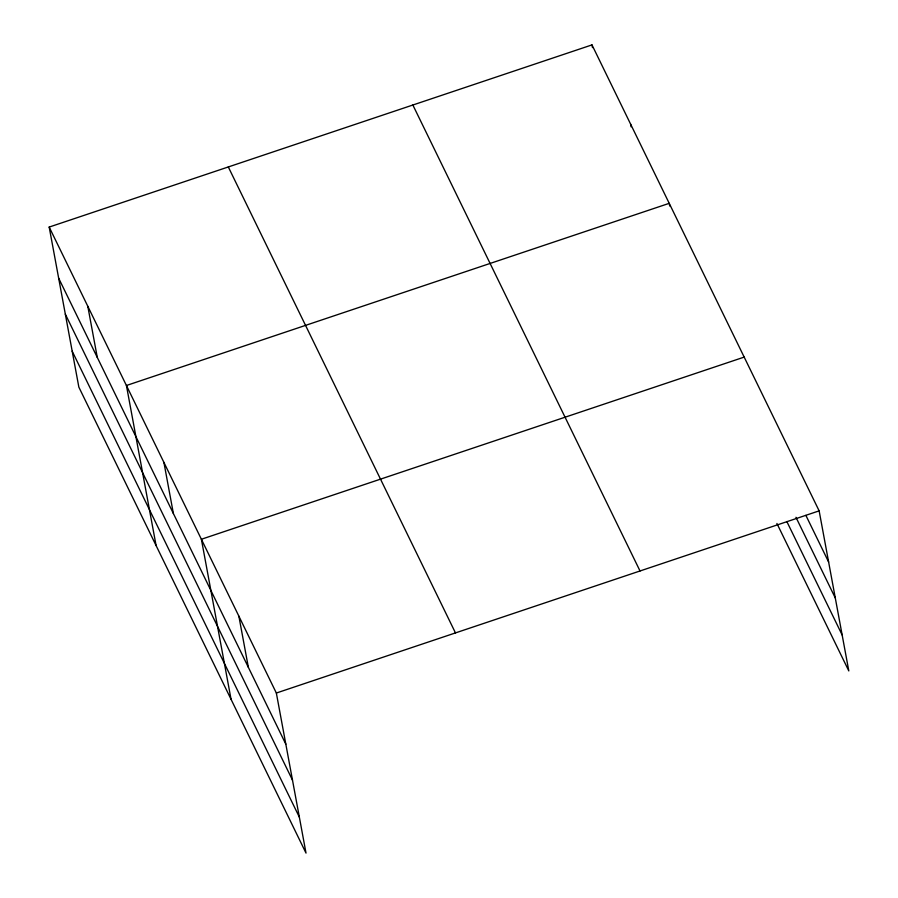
<?xml version="1.0" encoding="UTF-8"?>
<svg xmlns="http://www.w3.org/2000/svg" width="898" height="898" viewBox="0 0 898 898"><rect width="100%" height="100%" fill="white"/><g stroke="black" fill="none" stroke-linecap="round" stroke-linejoin="round"><path stroke-width="1.35" d="M49.188 227.071L276.348 693.032L306.016 853.1L78.856 387.139L49.188 227.071L591.984 44.9L819.144 510.861L848.812 670.929L776.916 523.467M744.184 357.101L201.388 539.26L231.055 699.329M276.348 693.032L819.144 510.861M805.888 515.385L828.63 562.025M795.965 517.293L835.286 597.967M786.85 521.558L842.156 634.987M412.856 105.01L640.027 570.982M228.305 166.949L455.477 632.922M58.673 278.223L285.833 744.184M65.33 314.165L292.49 780.126M72.188 351.197L299.36 817.158M669.717 206.024L669.223 203.33L126.427 385.5L156.095 545.557M630.598 124.115L631.103 126.809M591.984 44.9L592.478 47.594M238.868 616.151L248.353 667.304M163.907 462.38L173.381 513.533M87.802 306.285L97.287 357.438"/></g></svg>
